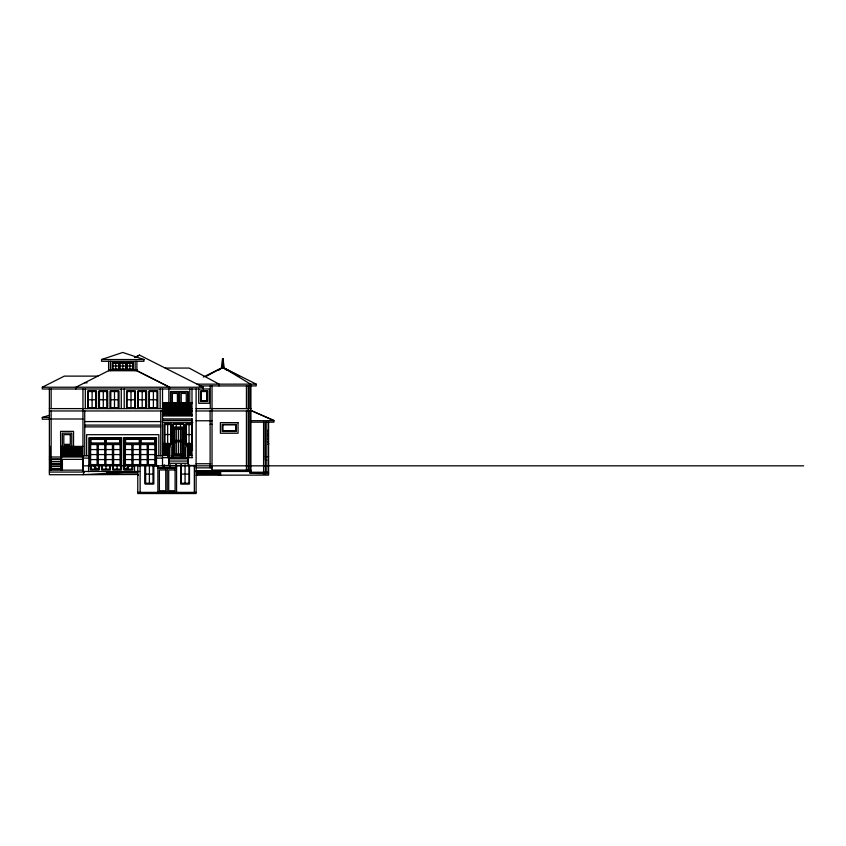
<?xml version="1.0" encoding="UTF-8"?>
<svg xmlns="http://www.w3.org/2000/svg" width="846" height="846" viewBox="0 0 846 846"><rect width="100%" height="100%" fill="white"/><g stroke="black" fill="none" stroke-linecap="round" stroke-linejoin="round"><path stroke-width="1.27" d="M167.667 444.71L167.677 424.523M174.741 443.04L174.741 441.728L181.985 441.739L181.975 454.143L174.741 454.133L174.741 441.728M176.285 427.251L176.296 424.163M180.42 454.143L180.431 441.728M172.838 455.761L172.838 423.941L183.91 423.941L183.889 455.772L185.496 455.772L185.496 457.665M185.496 455.772L185.507 446.783L192.581 446.794M188.912 457.665L188.922 450.209L192.581 450.209M263.592 473.231L263.592 472.237M263.592 422.175L263.592 473.728L268.594 473.654M180.484 427.262L180.526 424.163M222.086 367.513L222.614 358.672L223.207 358.672L223.841 367.513L221.927 367.513L222.561 358.672M84.695 471.465L82.961 474.722L49.375 474.722L49.375 388.991M218.628 370.273L222.773 367.354L256.222 384.147L256.222 385.924L199.233 385.924M124.51 465.776L124.51 469.308L125.705 468.578M126.667 467.975L127.862 467.246M128.973 466.569L130.284 465.755M206.784 376.068L222.773 367.354L239.069 376.068M198.704 388.991L198.704 403.299L209.374 403.299L209.374 388.991L42.3 388.991L42.3 387.225L64.317 376.121L97.903 376.121M135.064 357.372L139.537 355.109L203.188 387.225L203.188 388.991M108.891 370.569L75.886 387.225L75.886 388.991M134.821 357.488L139.537 355.109M203.389 377.03L222.773 367.354L250.585 384.147L250.585 385.924M108.595 369.723L136.883 369.681M101.531 359.529L122.744 352.454L143.957 359.529L143.957 361.295L101.531 361.295L101.531 359.529L143.957 359.529M50.051 419.214L42.3 419.214L42.3 417.448L49.692 415.122M82.961 470.069L82.961 460.065M137.771 474.469L82.961 474.722L139.622 471.465L82.961 471.465M108.595 370.009L136.883 369.966M112.772 366.011L118.662 366.011M119.836 366.011L125.737 366.011M126.911 366.011L132.801 366.011M165.203 368.063L189.113 368.063L219.093 384.147L219.093 385.924M169.591 388.991L169.591 387.225L136.883 370.728L108.595 370.728L108.595 361.295M84.663 382.794L87.127 382.794M197.086 384.147L256.222 384.147M42.3 387.225L203.188 387.225M127.164 391.518L134.821 391.518L134.821 408.015L127.164 408.015M149.552 391.518L157.219 391.518L157.219 408.015L149.552 408.015M88.27 399.767L95.926 399.767M99.468 399.767L107.125 399.767M110.509 399.767L118.324 399.767M127.164 399.767L134.821 399.767M138.363 399.767L146.02 399.767M149.404 399.767L157.219 399.767M162.517 402.622L191.989 402.622M162.517 403.204L191.989 403.204M49.375 408.607L168.851 408.607M189.779 408.607L192.306 408.607M196.113 408.607L250.924 408.607M49.375 410.966L168.851 410.966M189.779 410.966L192.306 410.966M196.113 410.966L250.924 410.966M172.394 412.732L177.406 412.732L177.406 393.432L172.394 393.432L172.394 414.403M186.236 412.732L181.234 412.732L181.234 393.432L186.236 393.432L186.384 414.403M162.517 414.403L191.989 414.403M162.517 414.625L191.989 414.625M162.517 415.978L192.232 415.978M42.3 417.448L49.375 417.448M49.375 419.003L82.961 419.003M162.517 418.918L192.232 418.918M196.113 420.769L212.029 420.769M250.924 420.684L273.903 420.684L251.199 410.574L273.903 420.409L273.903 422.175L250.924 422.175M84.727 421.572L160.751 421.572M210.115 424.301L212.029 424.301M84.727 425.104L160.751 425.104M84.727 426.881L160.751 426.881M267.717 430.265L267.717 431.301M267.717 433.067L267.717 434.093M164.727 434.537L170.628 434.537M186.099 434.558L192 434.558M267.717 435.859L267.717 436.896M267.717 438.662L267.717 439.698M90.628 439.254L120.09 439.254M125.398 439.254L154.86 439.254M267.717 441.464L267.717 442.49M90.628 443.378L120.09 443.378M125.398 443.378L154.86 443.378M162.517 443.473L169.295 443.484L169.147 463.27M191.989 443.473L187.569 443.473L187.569 450.601L188.161 450.601M268.891 443.822L267.717 444.266M188.161 443.97L187.569 443.97L191.989 444.065M162.517 444.065L169.295 444.065M169.147 444.351L168.925 463.27M187.717 444.351L187.939 463.27M90.628 444.552L120.09 444.552M125.398 444.552L154.86 444.552M63.81 445.81L70.292 445.81M82.961 446.402L61.335 446.402L61.335 457.009M49.671 446.984L50.252 446.984M49.671 447.196L50.252 447.196M61.335 447.037L82.263 447.037L82.263 455.497L61.335 455.497M90.628 449.564L97.11 449.564M98.284 449.564L104.767 449.564M105.951 449.564L112.433 449.564M113.607 449.564L120.09 449.564M125.398 449.564L131.881 449.564M133.055 449.564L139.537 449.564M140.722 449.564L147.204 449.564M148.378 449.564L154.86 449.564M168.714 450.104L169.295 450.104M187.569 450.104L188.161 450.104M169.295 450.601L168.714 450.601L168.714 443.473M90.628 454.577L97.11 454.577M98.284 454.577L104.767 454.577M105.951 454.577L112.433 454.577M113.607 454.577L120.09 454.577M125.398 454.577L131.881 454.577M133.055 454.577L139.537 454.577M140.722 454.577L147.204 454.577M148.378 454.577L154.86 454.577M162.517 455.264L169.158 455.264M187.727 455.264L191.989 455.264M49.671 455.444L50.252 455.444M162.517 455.486L168.957 455.486M187.918 455.486L191.989 455.486M183.222 455.772L171.209 455.761L184.904 455.772M49.671 455.825L50.252 455.825M61.335 455.825L82.263 455.825L82.263 457.009M82.961 455.751L88.999 455.751M156.478 455.751L162.517 455.751M265.358 456.639L266.828 456.639M267.399 456.639L268.594 456.639M49.375 457.009L82.961 457.009M49.671 457.411L50.252 457.411M162.517 457.665L192.518 457.665M82.961 458.109L88.999 458.109M156.478 458.109L162.517 458.109M49.819 459.071L60.711 459.071M49.375 459.367L82.961 459.367M90.628 459.579L97.11 459.579M98.284 459.579L104.767 459.579M105.951 459.579L112.433 459.579M113.607 459.579L120.09 459.579M125.398 459.579L131.881 459.579M133.055 459.579L139.537 459.579M140.722 459.579L147.204 459.579M148.378 459.579L154.86 459.579M266.828 460.171L265.358 460.171L265.358 422.175L265.358 473.654L249.739 473.231L249.739 472.237L268.594 472.237M168.714 461.059L188.161 461.059M49.819 461.43L60.711 461.43M49.819 461.715L60.711 461.715M168.714 463.27L188.161 463.27M196.113 463.745L210.802 463.745M49.819 463.788L60.711 463.788M49.819 464.073L60.711 464.073M90.628 464.591L120.09 464.591M125.398 464.591L154.86 464.591M161.903 465.48L196.113 465.48M82.961 465.829L803.7 465.829M49.671 465.987L50.252 465.987M49.819 466.135L60.711 466.135M49.671 466.241L50.252 466.241M49.819 466.432L60.711 466.432M196.113 467.849L212.029 467.849M49.671 468.018L50.252 468.018M49.671 468.494L60.711 468.494M49.819 468.79L60.711 468.79M98.58 465.776L98.58 469.308L90.924 469.308L90.924 465.776M124.51 469.308L132.166 469.308L132.166 465.776M212.029 470.069L250.924 470.069M49.375 470.143L82.961 470.143M196.113 470.947L212.029 470.947M196.113 471.127L250.924 471.285M196.113 471.465L250.924 471.465M121.39 471.666L134.525 471.666L134.525 465.237M196.727 471.666L220.182 471.666M49.375 472.057L82.961 472.057L82.961 388.991M196.283 472.798L218.86 472.798M106.448 472.956L137.771 472.956M196.727 473.972L218.416 473.972M145.575 474.088L153.242 474.088M181.234 474.088L188.891 474.088M137.771 475.114L138.363 475.114M196.113 475.198L268.594 475.114L268.594 422.175M188.891 483.373L181.234 483.373L181.234 464.803M157.895 492.213L176.571 492.213M137.771 492.361L196.113 492.361M162.517 420.399L191.936 420.42M162.517 422.302L192.888 422.334M192.602 423.952L185.507 423.952L185.507 445.165L192.581 445.165M192.01 424.544L186.099 424.533L186.099 444.573M172.838 427.473L183.91 427.484M162.517 446.762L171.209 446.773L171.209 457.665M162.517 448.676L169.306 448.676M192.581 448.697L187.41 448.697L187.41 457.665L184.174 457.675M162.517 450.188L167.794 450.188L167.794 457.665M180.462 455.772L183.667 455.772L183.688 427.706L173.06 427.695L173.06 455.761M169.306 457.665L174.741 457.675M136.64 370.601L169.591 387.225M97.026 468.398L98.58 469.308M93.134 465.966L94.329 466.717M95.122 467.214L96.19 467.88M222.773 367.354L227.056 370.411M223.154 358.672L223.682 367.513M266.828 422.175L266.828 472.237M250.924 385.924L250.924 473.231M250.247 385.924L250.247 408.607M250.247 410.966L250.247 471.127M248.861 385.924L248.861 408.607M248.861 410.966L248.861 471.159M248.195 385.924L248.195 471.127M246.429 385.924L246.429 408.607M246.429 410.966L246.429 471.127M235.706 424.988L235.706 430.889L222.741 430.889L222.741 424.988M220.626 471.37L220.626 475.198M220.182 470.492L220.182 475.198M219.59 471.243L219.59 475.198M218.416 470.492L218.416 475.198M212.029 385.924L212.029 471.127M210.252 385.924L210.252 408.607M210.115 410.976L210.115 467.849M196.727 470.492L196.727 475.198M196.113 388.991L196.113 493.546L137.771 493.546L137.771 465.289M194.347 465.385L194.347 492.361M191.989 388.991L191.989 415.978M191.989 418.918L191.989 457.665M190.805 403.204L190.805 414.403M190.805 444.065L190.805 455.264M190.583 403.204L190.583 414.403M190.583 444.065L190.583 455.264M189.779 388.991L189.779 414.794L168.851 414.794L168.851 388.991M189.409 403.204L189.409 414.403M189.409 444.065L189.409 455.264M189.483 465.533L189.483 483.965L180.642 483.965L180.642 465.533M189.187 403.204L189.187 414.403M189.187 444.065L189.187 455.264M189.049 424.544L189.049 444.573M189.039 464.666L189.039 483.521L181.086 483.521L181.086 464.666M188.161 414.794L188.161 391.518L170.48 391.518L170.48 414.794M188.161 443.473L188.013 455.264M188.161 465.48L188.161 458.849L168.714 458.849L168.714 465.48M187.717 414.794L187.717 391.962L179.754 391.962L179.754 414.794M187.791 444.065L187.717 463.27M186.606 403.204L186.606 414.403M185.211 403.204L185.211 414.403M185.063 464.803L185.063 483.373M184.988 403.204L184.988 414.403M183.815 403.204L183.815 414.403M183.593 403.204L183.593 414.403M182.408 403.204L182.408 414.403M182.186 403.204L182.186 414.403M181.012 403.204L181.012 414.403M180.79 403.204L180.79 414.403M180.431 429.324L180.431 440.406M179.616 403.204L179.616 414.403M179.394 403.204L179.394 414.403M179.32 391.518L179.32 414.794M178.876 414.794L178.876 391.962L170.924 391.962L170.924 414.794M178.369 429.324L178.369 440.406M178.369 441.728L178.369 454.133M178.21 403.204L178.21 414.403M177.988 403.204L177.988 414.403M176.814 403.204L176.814 414.403M176.592 403.204L176.592 414.403M176.571 465.215L176.571 468.198L157.895 468.198L157.895 466.209M176.571 492.361L176.571 468.494L157.895 468.494L157.895 492.361M176.306 429.324L176.306 440.406M176.306 441.728L176.306 454.133M176.127 464.666L176.127 467.764L158.339 467.764L158.339 465.691M175.979 464.803L175.979 467.616L158.488 467.616L158.488 465.744M175.408 403.204L175.408 414.403M175.196 403.204L175.196 414.403M174.012 403.204L174.012 414.403M173.79 403.204L173.79 414.403M172.616 403.204L172.616 414.403M171.209 403.204L171.209 414.403M170.628 444.562L170.628 424.523L164.727 424.523L164.727 444.562M170.236 464.803L170.236 467.616M169.813 403.204L169.813 414.403M169.591 403.204L169.591 414.403M168.417 403.204L168.417 414.403M168.417 444.065L168.417 455.264M168.195 403.204L168.195 414.403M168.195 444.065L168.195 455.264M167.233 468.494L167.233 492.361M167.011 403.204L167.011 414.403M167.011 444.065L167.011 455.264M166.789 403.204L166.789 414.403M166.789 444.065L166.789 455.264M165.615 403.204L165.615 414.403M165.615 444.065L165.615 455.264M165.393 403.204L165.393 414.403M165.393 444.065L165.393 455.264M164.219 403.204L164.219 414.403M164.219 444.065L164.219 455.264M164.23 464.803L164.23 467.616M163.997 403.204L163.997 414.403M163.997 444.065L163.997 455.264M162.517 388.991L162.517 465.829M160.751 410.966L160.751 455.751M160.169 388.991L160.169 408.607M158.837 455.751L158.837 434.685L86.641 434.685L86.641 455.751M157.811 408.607L157.811 390.926L148.97 390.926L148.97 408.607M156.478 465.829L156.478 437.636L123.77 437.636L123.77 465.829M156.034 465.829L156.034 438.069L124.214 438.069L124.362 469.456L132.314 469.456L132.314 465.808M154.86 438.069L154.86 465.829M153.824 465.533L153.824 483.965L144.994 483.965L144.994 465.533M153.39 391.518L153.39 408.015M153.39 465.913L153.39 483.521L145.427 483.521L145.427 465.913M153.242 465.966L153.242 483.373L145.575 483.373L145.575 465.966M149.404 465.966L149.404 483.373M148.378 444.552L148.378 464.591M147.204 444.552L147.204 464.591M146.612 408.607L146.612 390.926L137.771 390.926L137.771 408.607M142.191 391.518L142.191 408.015M140.722 439.254L140.722 443.378M140.722 444.552L140.722 464.591M140.129 465.385L140.129 492.361M139.537 439.254L139.537 443.378M139.537 444.552L139.537 464.591M136.883 361.295L136.883 370.728M135.413 408.607L135.413 390.926L126.572 390.926L126.572 408.607M135.159 361.295L135.159 370.728M133.055 444.552L133.055 464.591M132.801 368.962L132.801 363.061L126.911 363.061L126.911 368.962M132.759 465.184L132.759 469.9L123.918 469.9L123.918 465.184M131.881 444.552L131.881 464.591M130.993 391.518L130.993 408.015M129.861 363.061L129.861 368.962M128.338 465.776L128.338 469.308M126.318 362.479L126.318 369.543M125.737 368.962L125.737 363.061L119.836 363.061L119.836 368.962M125.398 438.069L125.398 465.829M124.214 388.991L124.214 408.607M122.786 363.061L122.786 368.962M121.264 388.991L121.264 408.607M121.264 465.829L121.264 438.069L89.443 438.069L89.443 465.829M121.126 465.808L121.126 469.456L113.163 469.456L113.163 465.808M120.978 465.776L120.978 469.308L113.311 469.308L113.311 465.776M120.09 438.069L120.09 465.829M119.254 362.479L119.254 369.543M118.916 408.607L118.916 390.926L110.075 390.926L110.075 408.607M118.662 368.962L118.662 363.061L112.772 363.061L112.772 368.962M117.139 465.776L117.139 469.308M115.712 363.061L115.712 368.962M114.496 391.518L114.496 408.015M113.607 444.552L113.607 464.591M112.719 465.184L112.719 469.9L121.56 469.9L121.708 437.636L88.999 437.636L88.999 465.829M112.433 444.552L112.433 464.591M110.414 361.295L110.414 370.728M110.371 465.184L110.371 469.9L101.531 469.9L101.531 465.184M109.927 465.808L109.927 469.456L101.964 469.456L101.964 465.808M109.779 465.776L109.779 469.308L102.112 469.308L102.112 465.776M107.717 408.607L107.717 390.926L98.876 390.926L98.876 408.607M105.951 439.254L105.951 443.378M105.951 444.552L105.951 464.591M105.951 465.776L105.951 469.308M104.767 439.254L104.767 443.378M104.767 444.552L104.767 464.591M103.297 391.518L103.297 408.015M99.172 465.184L99.172 469.9L90.332 469.9L90.332 465.184M98.728 465.808L98.728 469.456L90.776 469.456L90.776 465.808M98.284 444.552L98.284 464.591M97.11 444.552L97.11 464.591M96.518 408.607L96.518 390.926L87.677 390.926L87.677 408.607M94.752 465.776L94.752 469.308M92.098 391.518L92.098 408.015M90.628 438.069L90.628 465.829M88.566 465.237L88.566 471.666M85.319 388.991L85.319 408.607M84.727 410.966L84.727 455.751M81.089 447.037L81.089 455.497M80.793 447.037L80.793 455.497M79.651 455.497L79.355 446.952L79.355 455.497M78.181 455.497L78.181 446.952L77.885 455.497M76.764 455.497L76.764 446.952L76.468 455.497M75.294 455.497L75.294 446.952L74.998 455.497M73.814 455.497L73.814 446.952L73.517 455.497M73.539 446.751L73.539 431.375L60.574 431.375L60.711 470.143M72.344 455.497L72.1 446.952L72.1 455.497M71.762 446.952L71.762 433.141L62.34 433.141L62.34 446.952M70.916 455.497L70.916 446.952L70.62 455.497M69.446 455.497L69.446 446.952L69.15 455.497M67.966 455.497L67.966 446.952L67.68 455.497M66.496 455.497L66.2 446.952L66.2 455.497M65.026 447.037L65.026 455.497M64.73 447.037L64.73 455.497M63.545 447.037L63.545 455.497M63.26 447.037L63.26 455.497M62.403 459.367L62.403 470.143M61.927 446.402L61.927 457.009M61.716 455.497L61.483 446.656L61.483 455.497M61.155 457.009L61.155 470.143M51.141 388.991L51.141 408.607M51.141 410.966L51.141 457.009M51.141 459.367L51.141 470.143M50.252 470.143L50.252 446.402L49.671 446.402L49.671 470.143M50.104 446.889L50.104 455.444M174.752 429.324L174.741 440.406L181.985 440.406L181.996 429.334L174.752 429.324M182.493 428.89L182.482 454.588L174.244 454.577L174.244 428.88L182.493 428.89M192.158 424.396L192.148 444.721L185.951 444.721L185.951 424.385L192.158 424.396M133.393 362.479L112.18 362.479L112.18 369.543L133.393 369.543L133.393 362.479M118.81 362.913L112.624 362.913L112.624 369.11L118.81 369.11L118.81 362.913M125.885 362.913L119.688 362.913L119.688 369.11L125.885 369.11L125.885 362.913M132.949 362.913L126.763 362.913L126.763 369.11L132.949 369.11L132.949 362.913M207.608 390.926L200.534 390.926L200.534 401.533L207.608 401.533L207.608 390.926M96.074 391.37L88.121 391.37L88.121 408.163L96.074 408.163L96.074 391.37M107.273 391.37L99.32 391.37L99.32 408.163L107.273 408.163L107.273 391.37M118.472 391.37L110.509 391.37L110.509 408.163L118.472 408.163L118.472 391.37M134.969 391.37L127.016 391.37L127.016 408.163L134.969 408.163L134.969 391.37M146.168 391.37L138.215 391.37L138.215 408.163L146.168 408.163L146.168 391.37M157.367 391.37L149.404 391.37L149.404 408.163L157.367 408.163L157.367 391.37M207.164 391.37L200.978 391.37L200.978 401.099L207.164 401.099L207.164 391.37M95.926 391.518L88.27 391.518L88.27 408.015L95.926 408.015L95.926 391.518M107.125 391.518L99.468 391.518L99.468 408.015L107.125 408.015L107.125 391.518M118.324 391.518L110.657 391.518L110.657 408.015L118.324 408.015L118.324 391.518M146.02 391.518L138.363 391.518L138.363 408.015L146.02 408.015L146.02 391.518M207.016 391.518L201.126 391.518L201.126 400.951L207.016 400.951L207.016 391.518M238.064 422.64L220.383 422.64L220.383 433.247L238.064 433.247L238.064 422.64M236.298 424.406L222.149 424.406L222.149 431.471L236.298 431.471L236.298 424.406M235.854 424.851L222.593 424.851L222.593 431.037L235.854 431.037L235.854 424.851M70.292 434.611L63.81 434.611L63.81 444.34L70.292 444.34L70.292 434.611M104.618 439.402L90.776 439.402L90.776 443.23L104.618 443.23L104.618 439.402M119.942 439.402L106.099 439.402L106.099 443.23L119.942 443.23L119.942 439.402M139.389 439.402L125.546 439.402L125.546 443.23L139.389 443.23L139.389 439.402M154.712 439.402L140.859 439.402L140.859 443.23L154.712 443.23L154.712 439.402M165.763 469.974L159.376 469.974L159.376 490.743L165.763 490.743L165.763 469.974M175.101 469.974L168.714 469.974L168.714 490.743L175.101 490.743L175.101 469.974M171.209 423.941L164.145 423.931L164.145 445.144L171.209 445.155L171.209 423.941M183.688 424.163L173.06 424.163L173.06 427.251L183.688 427.262L183.688 424.163M170.776 424.375L164.579 424.375L164.579 444.7L170.776 444.71L170.776 424.375"/></g></svg>
